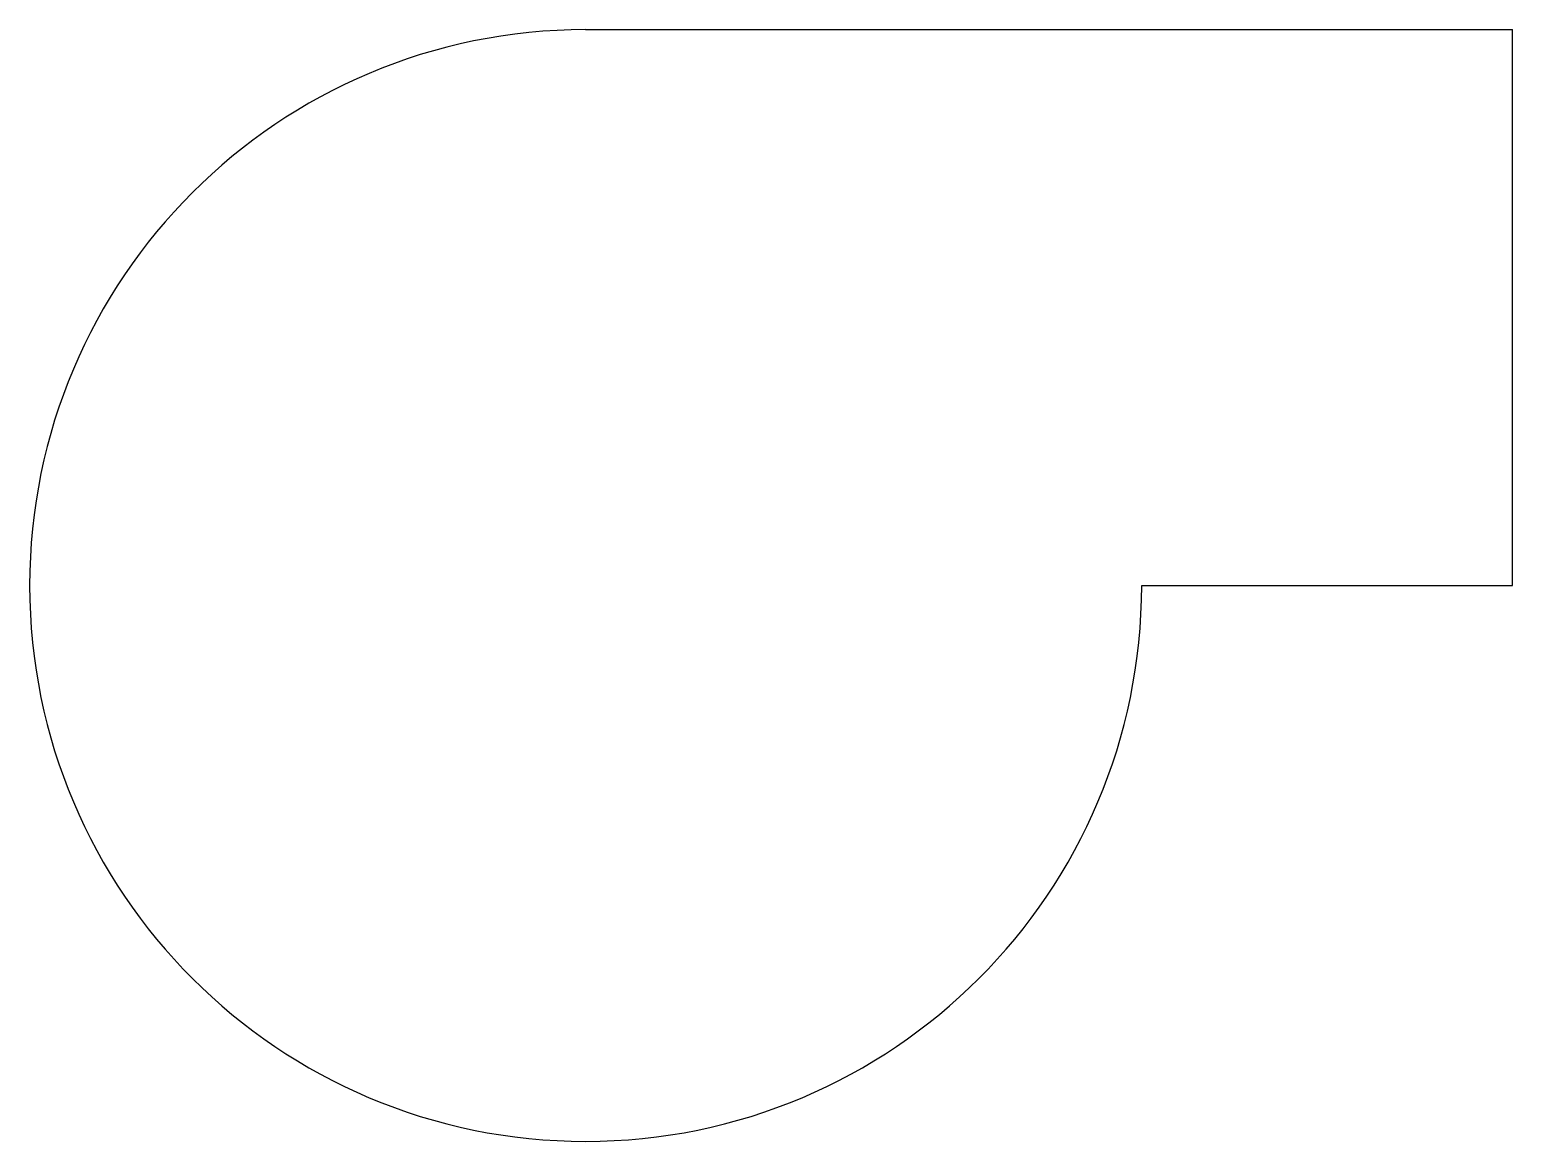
# Model space of a CAD drawing. Extents: x 12.989 to 13.23, y 10.255 to 10.436.
import ezdxf

# ---------------------------------------------------------------- set-up
doc = ezdxf.new("R2010")
doc.units = 0
doc.header["$MEASUREMENT"] = 0
doc.layers.get('0').update_dxf_attribs({"linetype": 'CONTINUOUS'})

msp = doc.modelspace()

# ---------------------------------------------------------------- linework, layer by layer
for p, q in [((13.07951, 10.43577), (13.23026, 10.43577)), ((13.23026, 10.34532), (13.23026, 10.43577)), ((13.16996, 10.34532), (13.23026, 10.34532))]:
    msp.add_line(p, q)
msp.add_arc((13.07951, 10.34532), 0.09045, 90, 0)

doc.saveas('drawing.dxf')
